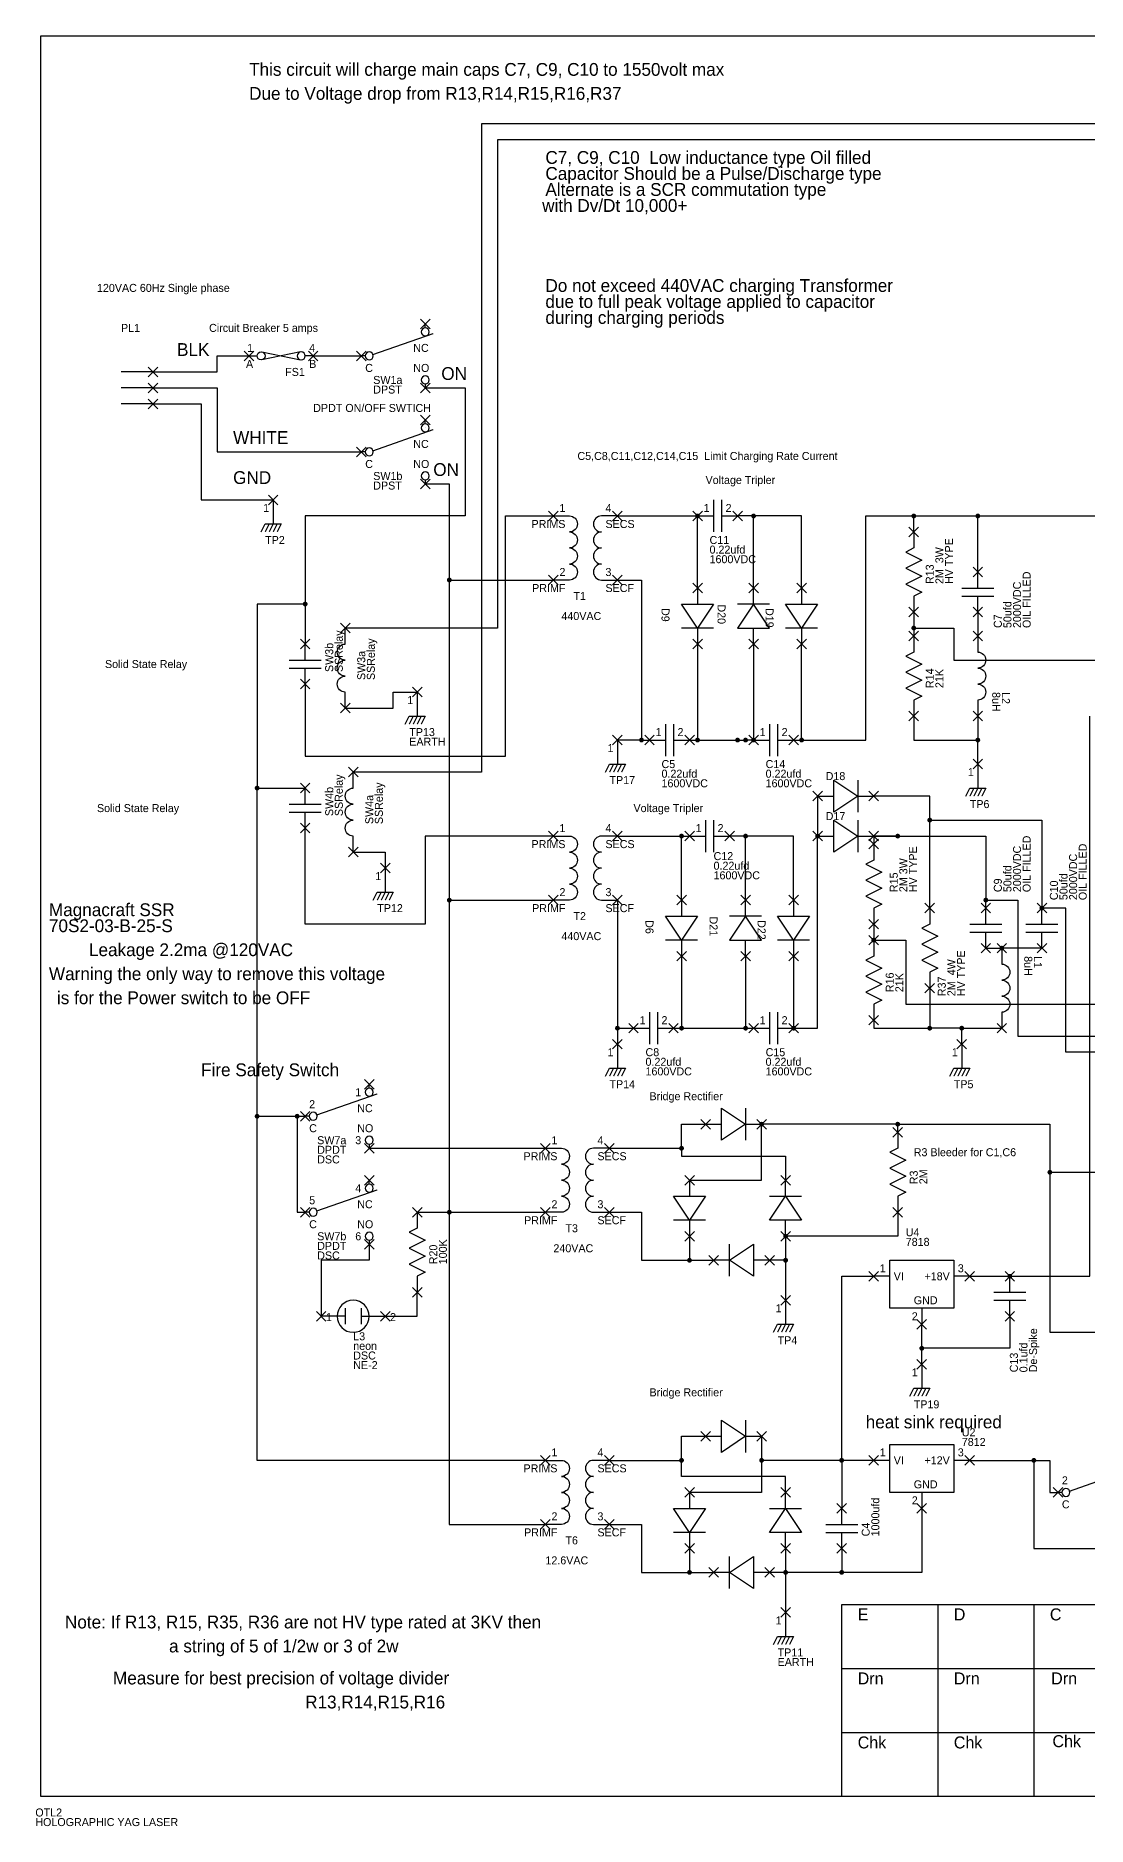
# Model space of a CAD drawing. Extents: x 14668 to 30702, y 17564 to 28750.
# Drawn here: x 14668 to 21233, y 17564 to 28750 of the extents above; entities that cross this region are included whole.
import ezdxf
from ezdxf.enums import TextEntityAlignment as Align

# ---------------------------------------------------------------- set-up
doc = ezdxf.new("R2010")
doc.units = 0
doc.layers.get('0').update_dxf_attribs({"linetype": 'CONTINUOUS'})
doc.layers.add('SHEET', color=2, linetype='CONTINUOUS')

# ---------------------------------------------------------------- blocks, each defined once
blk = doc.blocks.new('2')
for p, q in [((-30, 30), (30, -30)), ((-30, -30), (30, 30))]:
    blk.add_line(p, q)
blk = doc.blocks.new('__JUNCTIONS__')
at = {"const_width": 15}
blk.add_lwpolyline([(-7.5, 0, 1), (7.5, 0, 1)], format="xyb", close=True, dxfattribs=at)
blk = doc.blocks.new('TERMINAL')
for p, q in [((-30, 30), (30, -30)), ((-30, -30), (30, 30))]:
    blk.add_line(p, q)

msp = doc.modelspace()

# ---------------------------------------------------------------- linework, layer by layer
at = {"layer": 'SHEET'}
for points in [[(14700, 17750), (14700, 28750), (14700, 28750), (30700, 28750), (30700, 28750), (30700, 17750), (30700, 17750), (14700, 17750), (14700, 17750)], [(18700, 25200), (18900, 25200), (18900, 25200), (18800, 25050), (18800, 25050), (18700, 25200), (18700, 25200)], [(19050, 25050), (19250, 25050), (19250, 25050), (19150, 25200), (19150, 25200), (19050, 25050), (19050, 25050)], [(19350, 25200), (19550, 25200), (19550, 25200), (19450, 25050), (19450, 25050), (19350, 25200), (19350, 25200)], [(19650, 23900), (19650, 24100), (19650, 24100), (19800, 24000), (19800, 24000), (19650, 23900), (19650, 23900)], [(19650, 23650), (19650, 23850), (19650, 23850), (19800, 23750), (19800, 23750), (19650, 23650), (19650, 23650)], [(18600, 23250), (18800, 23250), (18800, 23250), (18700, 23100), (18700, 23100), (18600, 23250), (18600, 23250)], [(19000, 23100), (19200, 23100), (19200, 23100), (19100, 23250), (19100, 23250), (19000, 23100), (19000, 23100)], [(19300, 23250), (19500, 23250), (19500, 23250), (19400, 23100), (19400, 23100), (19300, 23250), (19300, 23250)], [(18950, 21850), (18950, 22050), (18950, 22050), (19100, 21950), (19100, 21950), (18950, 21850), (18950, 21850)], [(18650, 21500), (18850, 21500), (18850, 21500), (18750, 21350), (18750, 21350), (18650, 21500), (18650, 21500)], [(19450, 21350), (19250, 21350), (19250, 21350), (19350, 21500), (19350, 21500), (19450, 21350), (19450, 21350)], [(19150, 21200), (19150, 21000), (19150, 21000), (19000, 21100), (19000, 21100), (19150, 21200), (19150, 21200)], [(20000, 20800), (20000, 21100), (20000, 21100), (20400, 21100), (20400, 21100), (20400, 20800), (20400, 20800), (20000, 20800), (20000, 20800)], [(18950, 19900), (18950, 20100), (18950, 20100), (19100, 20000), (19100, 20000), (18950, 19900), (18950, 19900)], [(20000, 19650), (20000, 19950), (20000, 19950), (20400, 19950), (20400, 19950), (20400, 19650), (20400, 19650), (20000, 19650), (20000, 19650)], [(18650, 19550), (18850, 19550), (18850, 19550), (18750, 19400), (18750, 19400), (18650, 19550), (18650, 19550)], [(19450, 19400), (19250, 19400), (19250, 19400), (19350, 19550), (19350, 19550), (19450, 19400), (19450, 19400)], [(19150, 19250), (19150, 19050), (19150, 19050), (19000, 19150), (19000, 19150), (19150, 19250), (19150, 19250)]]:
    msp.add_lwpolyline(points, close=True, dxfattribs=at)
for points in [[(25800, 23950), (25800, 28200), (25800, 28200), (17450, 28200), (17450, 28200), (17450, 24150), (17450, 24150), (16650, 24150), (16650, 24150)], [(25700, 25750), (25700, 28100), (25700, 28100), (17550, 28100), (17550, 28100), (17550, 25050), (17550, 25050), (16600, 25050), (16600, 25050)], [(20900, 19850), (20900, 19300), (20900, 19300), (27000, 19300), (27000, 19300), (27000, 27150), (27000, 27150)], [(16773, 26758), (17150, 26890), (17150, 26890)], [(17100, 26900), (17099, 26900), (17099, 26900)], [(15400, 26650), (15800, 26650), (15800, 26650), (15800, 26750), (15800, 26750), (16000, 26750), (16000, 26750)], [(16320, 26775), (16080, 26725), (16080, 26725)], [(16080, 26775), (16320, 26725), (16320, 26725)], [(16400, 26750), (16700, 26750), (16700, 26750)], [(15300, 26650), (15200, 26650), (15200, 26650)], [(15400, 26650), (15300, 26650), (15300, 26650)], [(15300, 26550), (15200, 26550), (15200, 26550)], [(15400, 26550), (15300, 26550), (15300, 26550)], [(15400, 26550), (15800, 26550), (15800, 26550), (15800, 26150), (15800, 26150), (16700, 26150), (16700, 26150)], [(17100, 26550), (17350, 26550), (17350, 26550), (17350, 25750), (17350, 25750), (16350, 25750), (16350, 25750), (16350, 25200), (16350, 25200)], [(15300, 26450), (15200, 26450), (15200, 26450)], [(15400, 26450), (15300, 26450), (15300, 26450)], [(15400, 26450), (15700, 26450), (15700, 26450), (15700, 25850), (15700, 25850), (16150, 25850), (16150, 25850)], [(16773, 26158), (17150, 26290), (17150, 26290)], [(17100, 26300), (17099, 26300), (17099, 26300)], [(16150, 25850), (16150, 25700), (16150, 25700)], [(17100, 25950), (17250, 25950), (17250, 25950), (17250, 25350), (17250, 25350)], [(18900, 25850), (18900, 25650), (18900, 25650)], [(18950, 25850), (18950, 25650), (18950, 25650)], [(16350, 24700), (16350, 24250), (16350, 24250), (17600, 24250), (17600, 24250), (17600, 25750), (17600, 25750), (17900, 25750), (17900, 25750)], [(18300, 25750), (18800, 25750), (18800, 25750)], [(18800, 25750), (18900, 25750), (18900, 25750)], [(18800, 25300), (18800, 25750), (18800, 25750)], [(18950, 25750), (19050, 25750), (19050, 25750)], [(19150, 25750), (19050, 25750), (19050, 25750)], [(19150, 25300), (19150, 25750), (19150, 25750)], [(19450, 25300), (19450, 25750), (19450, 25750), (19150, 25750), (19150, 25750)], [(19450, 24350), (19850, 24350), (19850, 24350), (19850, 25750), (19850, 25750), (20150, 25750), (20150, 25750)], [(20150, 25650), (20150, 25750), (20150, 25750)], [(20150, 25750), (20550, 25750), (20550, 25750)], [(20550, 25400), (20550, 25750), (20550, 25750)], [(20550, 25750), (21350, 25750), (21350, 25750), (21350, 22300), (21350, 22300), (25100, 22300), (25100, 22300), (25100, 21900), (25100, 21900)], [(16075, 25650), (16100, 25700), (16100, 25700), (16200, 25700), (16200, 25700), (16175, 25650), (16175, 25650)], [(16125, 25700), (16100, 25650), (16100, 25650)], [(16150, 25700), (16125, 25650), (16125, 25650)], [(16175, 25700), (16150, 25650), (16150, 25650)], [(20150, 25650), (20150, 25550), (20150, 25550), (20100, 25525), (20100, 25525), (20200, 25475), (20200, 25475), (20100, 25425), (20100, 25425), (20200, 25375), (20200, 25375), (20100, 25325), (20100, 25325), (20200, 25275), (20200, 25275), (20150, 25250), (20150, 25250), (20150, 25150), (20150, 25150)], [(20550, 25300), (20550, 25400), (20550, 25400)], [(17250, 25350), (17900, 25350), (17900, 25350)], [(17250, 25350), (17250, 23350), (17250, 23350)], [(18300, 25350), (18450, 25350), (18450, 25350), (18450, 24350), (18450, 24350)], [(18800, 25300), (18800, 25200), (18800, 25200)], [(19150, 25200), (19150, 25300), (19150, 25300)], [(19450, 25300), (19450, 25200), (19450, 25200)], [(20450, 25300), (20650, 25300), (20650, 25300)], [(16350, 25200), (16050, 25200), (16050, 25200), (16050, 24050), (16050, 24050)], [(16350, 25200), (16350, 24950), (16350, 24950)], [(19250, 25200), (19050, 25200), (19050, 25200)], [(20450, 25250), (20650, 25250), (20650, 25250)], [(20550, 25150), (20550, 25250), (20550, 25250)], [(20150, 25150), (20150, 25050), (20150, 25050)], [(20550, 25150), (20550, 25000), (20550, 25000)], [(16350, 24850), (16350, 24950), (16350, 24950)], [(18900, 25050), (18700, 25050), (18700, 25050)], [(18800, 25050), (18800, 24950), (18800, 24950)], [(18800, 24950), (18800, 24350), (18800, 24350)], [(19150, 24950), (19150, 25050), (19150, 25050)], [(19150, 24950), (19150, 24350), (19150, 24350)], [(19550, 25050), (19350, 25050), (19350, 25050)], [(19450, 25050), (19450, 24950), (19450, 24950)], [(19450, 24350), (19450, 24950), (19450, 24950)], [(20150, 25000), (20150, 24900), (20150, 24900), (20100, 24875), (20100, 24875), (20200, 24825), (20200, 24825), (20100, 24775), (20100, 24775), (20200, 24725), (20200, 24725), (20100, 24675), (20100, 24675), (20200, 24625), (20200, 24625), (20150, 24600), (20150, 24600), (20150, 24500), (20150, 24500)], [(20150, 25050), (20400, 25050), (20400, 25050), (20400, 24850), (20400, 24850), (21750, 24850), (21750, 24850)], [(20150, 25050), (20150, 25000), (20150, 25000)], [(20550, 25000), (20550, 24900), (20550, 24900)], [(16250, 24850), (16450, 24850), (16450, 24850)], [(16250, 24800), (16450, 24800), (16450, 24800)], [(16350, 24700), (16350, 24800), (16350, 24800)], [(16600, 24550), (16600, 24650), (16600, 24650)], [(16600, 24550), (16900, 24550), (16900, 24550), (16900, 24650), (16900, 24650), (17050, 24650), (17050, 24650)], [(17050, 24650), (17050, 24500), (17050, 24500)], [(16975, 24450), (17000, 24500), (17000, 24500), (17100, 24500), (17100, 24500), (17075, 24450), (17075, 24450)], [(17025, 24500), (17000, 24450), (17000, 24450)], [(17050, 24500), (17025, 24450), (17025, 24450)], [(17075, 24500), (17050, 24450), (17050, 24450)], [(20150, 24500), (20150, 24350), (20150, 24350), (20550, 24350), (20550, 24350)], [(20550, 24500), (20550, 24350), (20550, 24350)], [(20750, 21000), (21250, 21000), (21250, 21000), (21250, 24500), (21250, 24500)], [(18600, 24450), (18600, 24250), (18600, 24250)], [(18650, 24450), (18650, 24250), (18650, 24250)], [(19250, 24450), (19250, 24250), (19250, 24250)], [(19300, 24450), (19300, 24250), (19300, 24250)], [(18300, 24350), (18300, 24200), (18300, 24200)], [(18450, 24350), (18300, 24350), (18300, 24350)], [(18450, 24350), (18500, 24350), (18500, 24350)], [(18500, 24350), (18600, 24350), (18600, 24350)], [(18650, 24350), (18750, 24350), (18750, 24350)], [(18750, 24350), (18800, 24350), (18800, 24350)], [(18800, 24350), (19100, 24350), (19100, 24350)], [(19050, 24350), (19100, 24350), (19100, 24350)], [(19150, 24350), (19100, 24350), (19100, 24350)], [(19150, 24350), (19250, 24350), (19250, 24350)], [(19300, 24350), (19400, 24350), (19400, 24350)], [(19400, 24350), (19450, 24350), (19450, 24350)], [(20550, 24200), (20550, 24350), (20550, 24350)], [(18225, 24150), (18250, 24200), (18250, 24200), (18350, 24200), (18350, 24200), (18325, 24150), (18325, 24150)], [(18275, 24200), (18250, 24150), (18250, 24150)], [(18300, 24200), (18275, 24150), (18275, 24150)], [(18325, 24200), (18300, 24150), (18300, 24150)], [(20550, 24200), (20550, 24050), (20550, 24050)], [(16050, 24050), (16350, 24050), (16350, 24050)], [(16050, 22000), (16050, 24050), (16050, 24050)], [(16350, 23950), (16350, 24050), (16350, 24050)], [(19800, 24100), (19800, 23900), (19800, 23900)], [(20475, 24000), (20500, 24050), (20500, 24050), (20600, 24050), (20600, 24050), (20575, 24000), (20575, 24000)], [(20525, 24050), (20500, 24000), (20500, 24000)], [(20550, 24050), (20525, 24000), (20525, 24000)], [(20575, 24050), (20550, 24000), (20550, 24000)], [(16250, 23950), (16450, 23950), (16450, 23950)], [(19550, 24000), (19650, 24000), (19650, 24000)], [(19550, 24000), (19550, 23750), (19550, 23750)], [(19800, 24000), (19900, 24000), (19900, 24000)], [(20250, 23850), (20250, 24000), (20250, 24000), (19900, 24000), (19900, 24000)], [(16250, 23900), (16450, 23900), (16450, 23900)], [(16350, 23800), (16350, 23900), (16350, 23900)], [(18850, 23850), (18850, 23650), (18850, 23650)], [(18900, 23850), (18900, 23650), (18900, 23650)], [(19800, 23850), (19800, 23650), (19800, 23650)], [(20250, 23300), (20250, 23850), (20250, 23850)], [(20250, 23850), (20950, 23850), (20950, 23850), (20950, 23300), (20950, 23300)], [(17900, 23750), (17100, 23750), (17100, 23750), (17100, 23200), (17100, 23200), (16350, 23200), (16350, 23200), (16350, 23800), (16350, 23800)], [(16650, 23650), (16650, 23750), (16650, 23750)], [(18300, 23750), (18700, 23750), (18700, 23750)], [(18700, 23350), (18700, 23750), (18700, 23750)], [(18700, 23750), (18750, 23750), (18750, 23750)], [(18750, 23750), (18850, 23750), (18850, 23750)], [(18900, 23750), (19000, 23750), (19000, 23750)], [(19100, 23750), (19000, 23750), (19000, 23750)], [(19400, 23350), (19400, 23750), (19400, 23750), (19100, 23750), (19100, 23750)], [(19100, 23350), (19100, 23750), (19100, 23750)], [(19400, 22550), (19550, 22550), (19550, 22550), (19550, 23750), (19550, 23750)], [(19550, 23750), (19650, 23750), (19650, 23750)], [(19800, 23750), (19900, 23750), (19900, 23750)], [(19900, 23750), (20050, 23750), (20050, 23750)], [(20050, 23750), (19900, 23750), (19900, 23750), (19900, 23700), (19900, 23700)], [(20050, 23750), (20600, 23750), (20600, 23750), (20600, 23350), (20600, 23350)], [(16650, 23650), (16850, 23650), (16850, 23650), (16850, 23550), (16850, 23550)], [(19900, 23700), (19900, 23600), (19900, 23600), (19850, 23575), (19850, 23575), (19950, 23525), (19950, 23525), (19850, 23475), (19850, 23475), (19950, 23425), (19950, 23425), (19850, 23375), (19850, 23375), (19950, 23325), (19950, 23325), (19900, 23300), (19900, 23300), (19900, 23200), (19900, 23200)], [(16850, 23550), (16850, 23400), (16850, 23400)], [(16775, 23350), (16800, 23400), (16800, 23400), (16900, 23400), (16900, 23400), (16875, 23350), (16875, 23350)], [(16825, 23400), (16800, 23350), (16800, 23350)], [(16850, 23400), (16825, 23350), (16825, 23350)], [(16875, 23400), (16850, 23350), (16850, 23350)], [(17250, 23350), (17900, 23350), (17900, 23350)], [(17250, 23350), (17250, 21400), (17250, 21400)], [(18300, 23350), (18300, 22550), (18300, 22550)], [(18700, 23350), (18700, 23250), (18700, 23250)], [(19100, 23250), (19100, 23350), (19100, 23350)], [(19400, 23350), (19400, 23250), (19400, 23250)], [(20250, 23300), (20250, 23200), (20250, 23200), (20200, 23175), (20200, 23175), (20300, 23125), (20300, 23125), (20200, 23075), (20200, 23075), (20300, 23025), (20300, 23025), (20200, 22975), (20200, 22975), (20300, 22925), (20300, 22925), (20250, 22900), (20250, 22900), (20250, 22800), (20250, 22800)], [(20600, 23300), (20600, 23350), (20600, 23350)], [(20600, 23350), (20800, 23350), (20800, 23350), (20800, 22500), (20800, 22500), (25450, 22500), (25450, 22500), (25450, 20900), (25450, 20900)], [(20600, 23200), (20600, 23300), (20600, 23300)], [(20950, 23200), (20950, 23300), (20950, 23300)], [(26000, 20950), (26000, 22400), (26000, 22400), (21100, 22400), (21100, 22400), (21100, 23300), (21100, 23300), (20950, 23300), (20950, 23300)], [(19200, 23250), (19000, 23250), (19000, 23250)], [(19900, 23200), (19900, 23100), (19900, 23100)], [(20500, 23200), (20700, 23200), (20700, 23200)], [(20850, 23200), (21050, 23200), (21050, 23200)], [(18800, 23100), (18600, 23100), (18600, 23100)], [(18700, 23100), (18700, 23000), (18700, 23000)], [(19100, 23000), (19100, 23100), (19100, 23100)], [(19500, 23100), (19300, 23100), (19300, 23100)], [(19400, 23100), (19400, 23000), (19400, 23000)], [(19900, 23100), (19900, 23000), (19900, 23000), (19850, 22975), (19850, 22975), (19950, 22925), (19950, 22925), (19850, 22875), (19850, 22875), (19950, 22825), (19950, 22825), (19850, 22775), (19850, 22775), (19950, 22725), (19950, 22725), (19900, 22700), (19900, 22700), (19900, 22600), (19900, 22600)], [(19900, 23100), (20100, 23100), (20100, 23100), (20100, 22700), (20100, 22700), (21650, 22700), (21650, 22700)], [(20500, 23150), (20700, 23150), (20700, 23150)], [(20600, 23050), (20600, 23150), (20600, 23150)], [(20600, 23050), (20700, 23050), (20700, 23050)], [(20700, 23050), (20700, 22950), (20700, 22950)], [(20950, 23050), (20700, 23050), (20700, 23050)], [(20850, 23150), (21050, 23150), (21050, 23150)], [(20950, 23050), (20950, 23150), (20950, 23150)], [(18700, 23000), (18700, 22550), (18700, 22550)], [(19100, 23000), (19100, 22550), (19100, 22550)], [(19400, 23000), (19400, 22550), (19400, 22550)], [(20250, 22800), (20250, 22550), (20250, 22550)], [(18500, 22650), (18500, 22450), (18500, 22450)], [(18550, 22650), (18550, 22450), (18550, 22450)], [(19250, 22650), (19250, 22450), (19250, 22450)], [(19300, 22650), (19300, 22450), (19300, 22450)], [(19900, 22600), (19900, 22550), (19900, 22550), (20250, 22550), (20250, 22550)], [(18300, 22550), (18400, 22550), (18400, 22550)], [(18300, 22550), (18300, 22450), (18300, 22450)], [(18400, 22550), (18500, 22550), (18500, 22550)], [(18550, 22550), (18650, 22550), (18650, 22550)], [(18650, 22550), (18700, 22550), (18700, 22550)], [(18700, 22550), (19100, 22550), (19100, 22550)], [(19100, 22550), (19150, 22550), (19150, 22550)], [(19150, 22550), (19250, 22550), (19250, 22550)], [(19300, 22550), (19400, 22550), (19400, 22550)], [(20450, 22550), (20250, 22550), (20250, 22550)], [(20450, 22450), (20450, 22550), (20450, 22550)], [(20450, 22550), (20700, 22550), (20700, 22550)], [(18300, 22450), (18300, 22300), (18300, 22300)], [(20450, 22450), (20450, 22300), (20450, 22300)], [(18225, 22250), (18250, 22300), (18250, 22300), (18350, 22300), (18350, 22300), (18325, 22250), (18325, 22250)], [(18275, 22300), (18250, 22250), (18250, 22250)], [(18300, 22300), (18275, 22250), (18275, 22250)], [(18325, 22300), (18300, 22250), (18300, 22250)], [(20375, 22250), (20400, 22300), (20400, 22300), (20500, 22300), (20500, 22300), (20475, 22250), (20475, 22250)], [(20425, 22300), (20400, 22250), (20400, 22250)], [(20450, 22300), (20425, 22250), (20425, 22250)], [(20475, 22300), (20450, 22250), (20450, 22250)], [(16750, 22150), (16749, 22150), (16749, 22150)], [(16423, 22008), (16800, 22140), (16800, 22140)], [(19100, 22050), (19100, 21850), (19100, 21850)], [(17850, 19850), (16050, 19850), (16050, 19850), (16050, 22000), (16050, 22000)], [(16050, 22000), (16300, 22000), (16300, 22000)], [(16300, 22000), (16350, 22000), (16350, 22000)], [(16300, 22000), (16300, 21400), (16300, 21400), (16350, 21400), (16350, 21400)], [(18700, 21800), (18700, 21950), (18700, 21950), (18850, 21950), (18850, 21950)], [(18750, 21600), (19200, 21600), (19200, 21600), (19200, 21950), (19200, 21950)], [(18850, 21950), (18950, 21950), (18950, 21950)], [(19100, 21950), (19200, 21950), (19200, 21950)], [(20050, 21950), (19200, 21950), (19200, 21950)], [(20050, 21900), (20050, 21950), (20050, 21950)], [(20050, 21950), (21000, 21950), (21000, 21950), (21000, 21650), (21000, 21650)], [(20050, 21900), (20050, 21800), (20050, 21800), (20000, 21775), (20000, 21775), (20100, 21725), (20100, 21725), (20000, 21675), (20000, 21675), (20100, 21625), (20100, 21625), (20000, 21575), (20000, 21575), (20100, 21525), (20100, 21525), (20050, 21500), (20050, 21500), (20050, 21400), (20050, 21400)], [(16750, 21800), (17850, 21800), (17850, 21800)], [(18250, 21800), (18700, 21800), (18700, 21800)], [(18700, 21800), (18700, 21750), (18700, 21750), (19350, 21750), (19350, 21750), (19350, 21600), (19350, 21600)], [(18750, 21600), (18750, 21500), (18750, 21500)], [(19350, 21500), (19350, 21600), (19350, 21600)], [(21000, 21650), (21400, 21650), (21400, 21650)], [(21000, 21650), (21000, 20650), (21000, 20650), (21500, 20650), (21500, 20650)], [(16423, 21408), (16800, 21540), (16800, 21540)], [(16750, 21550), (16749, 21550), (16749, 21550)], [(19250, 21500), (19450, 21500), (19450, 21500)], [(17050, 21400), (17050, 21300), (17050, 21300), (17000, 21275), (17000, 21275), (17100, 21225), (17100, 21225), (17000, 21175), (17000, 21175), (17100, 21125), (17100, 21125), (17000, 21075), (17000, 21075), (17100, 21025), (17100, 21025), (17050, 21000), (17050, 21000), (17050, 20900), (17050, 20900)], [(17050, 21400), (17250, 21400), (17250, 21400)], [(17250, 21400), (17850, 21400), (17850, 21400)], [(17250, 21400), (17250, 19450), (17250, 19450), (17850, 19450), (17850, 19450)], [(18250, 21400), (18450, 21400), (18450, 21400), (18450, 21100), (18450, 21100), (18750, 21100), (18750, 21100)], [(20050, 21400), (20050, 21250), (20050, 21250), (19350, 21250), (19350, 21250)], [(18850, 21350), (18650, 21350), (18650, 21350)], [(18750, 21350), (18750, 21250), (18750, 21250)], [(19350, 21250), (19350, 21350), (19350, 21350)], [(16750, 21200), (16750, 21100), (16750, 21100), (16450, 21100), (16450, 21100), (16450, 20750), (16450, 20750)], [(18750, 21250), (18750, 21100), (18750, 21100)], [(19000, 21000), (19000, 21200), (19000, 21200)], [(19350, 21250), (19350, 21100), (19350, 21100)], [(18750, 21100), (18900, 21100), (18900, 21100)], [(19000, 21100), (18900, 21100), (18900, 21100)], [(19250, 21100), (19150, 21100), (19150, 21100)], [(19350, 21100), (19250, 21100), (19250, 21100)], [(19350, 21100), (19350, 20850), (19350, 20850)], [(19700, 19850), (19700, 21000), (19700, 21000), (19900, 21000), (19900, 21000)], [(20000, 21000), (19900, 21000), (19900, 21000)], [(20500, 21000), (20400, 21000), (20400, 21000)], [(20500, 21000), (20750, 21000), (20750, 21000)], [(20750, 20900), (20750, 21000), (20750, 21000)], [(16850, 20750), (17050, 20750), (17050, 20750), (17050, 20900), (17050, 20900)], [(19350, 20850), (19350, 20700), (19350, 20700)], [(20650, 20900), (20850, 20900), (20850, 20900)], [(20650, 20850), (20850, 20850), (20850, 20850)], [(20750, 20750), (20750, 20850), (20750, 20850)], [(16600, 20750), (16450, 20750), (16450, 20750)], [(16600, 20800), (16600, 20700), (16600, 20700)], [(16700, 20800), (16700, 20700), (16700, 20700)], [(16700, 20750), (16850, 20750), (16850, 20750)], [(19275, 20650), (19300, 20700), (19300, 20700), (19400, 20700), (19400, 20700), (19375, 20650), (19375, 20650)], [(19325, 20700), (19300, 20650), (19300, 20650)], [(19350, 20700), (19325, 20650), (19325, 20650)], [(19375, 20700), (19350, 20650), (19350, 20650)], [(20200, 20800), (20200, 20700), (20200, 20700)], [(20750, 20750), (20750, 20550), (20750, 20550), (20200, 20550), (20200, 20550)], [(20200, 20550), (20200, 20700), (20200, 20700)], [(20200, 20450), (20200, 20550), (20200, 20550)], [(20200, 20450), (20200, 20300), (20200, 20300)], [(20125, 20250), (20150, 20300), (20150, 20300), (20250, 20300), (20250, 20300), (20225, 20250), (20225, 20250)], [(20175, 20300), (20150, 20250), (20150, 20250)], [(20200, 20300), (20175, 20250), (20175, 20250)], [(20225, 20300), (20200, 20250), (20200, 20250)], [(19100, 20100), (19100, 19900), (19100, 19900)], [(18700, 19850), (18700, 20000), (18700, 20000), (18850, 20000), (18850, 20000)], [(18850, 20000), (18950, 20000), (18950, 20000)], [(19100, 20000), (19200, 20000), (19200, 20000)], [(19200, 20000), (19200, 19850), (19200, 19850)], [(18250, 19850), (18700, 19850), (18700, 19850)], [(19350, 19650), (19350, 19750), (19350, 19750), (18700, 19750), (18700, 19750), (18700, 19850), (18700, 19850)], [(19200, 19850), (19200, 19650), (19200, 19650), (18750, 19650), (18750, 19650)], [(19700, 19850), (19200, 19850), (19200, 19850)], [(19900, 19850), (19700, 19850), (19700, 19850)], [(19700, 19850), (19700, 19550), (19700, 19550)], [(20000, 19850), (19900, 19850), (19900, 19850)], [(20500, 19850), (20400, 19850), (20400, 19850)], [(20500, 19850), (20900, 19850), (20900, 19850)], [(20900, 19850), (21000, 19850), (21000, 19850), (21000, 19650), (21000, 19650), (21050, 19650), (21050, 19650)], [(21123, 19658), (21500, 19790), (21500, 19790)], [(18750, 19650), (18750, 19550), (18750, 19550)], [(19350, 19550), (19350, 19650), (19350, 19650)], [(20200, 19650), (20200, 19550), (20200, 19550)], [(19250, 19550), (19450, 19550), (19450, 19550)], [(19700, 19450), (19700, 19550), (19700, 19550)], [(20200, 19550), (20200, 19150), (20200, 19150), (19700, 19150), (19700, 19150)], [(18250, 19450), (18450, 19450), (18450, 19450), (18450, 19150), (18450, 19150), (18750, 19150), (18750, 19150)], [(18850, 19400), (18650, 19400), (18650, 19400)], [(18750, 19400), (18750, 19300), (18750, 19300)], [(19350, 19300), (19350, 19400), (19350, 19400)], [(19600, 19450), (19800, 19450), (19800, 19450)], [(19600, 19400), (19800, 19400), (19800, 19400)], [(19700, 19300), (19700, 19400), (19700, 19400)], [(18750, 19300), (18750, 19150), (18750, 19150)], [(19000, 19050), (19000, 19250), (19000, 19250)], [(19350, 19300), (19350, 19150), (19350, 19150)], [(19700, 19300), (19700, 19150), (19700, 19150)], [(18750, 19150), (18900, 19150), (18900, 19150)], [(19000, 19150), (18900, 19150), (18900, 19150)], [(19250, 19150), (19150, 19150), (19150, 19150)], [(19350, 19150), (19250, 19150), (19250, 19150)], [(19350, 19150), (19350, 18900), (19350, 18900)], [(19700, 19150), (19350, 19150), (19350, 19150)], [(19700, 17750), (19700, 18950), (19700, 18950), (30700, 18950), (30700, 18950)], [(20300, 18950), (20300, 17750), (20300, 17750)], [(20900, 18950), (20900, 17750), (20900, 17750)], [(19350, 18900), (19350, 18750), (19350, 18750)], [(19275, 18700), (19300, 18750), (19300, 18750), (19400, 18750), (19400, 18750), (19375, 18700), (19375, 18700)], [(19325, 18750), (19300, 18700), (19300, 18700)], [(19350, 18750), (19325, 18700), (19325, 18700)], [(19375, 18750), (19350, 18700), (19350, 18700)], [(19700, 18550), (27700, 18550), (27700, 18550)], [(19700, 18150), (30700, 18150), (30700, 18150)]]:
    msp.add_lwpolyline(points, dxfattribs=at)
for points in [[(17100, 26925, 0.414), (17075, 26900), (17075, 26900, 0.414), (17100, 26875), (17100, 26875, 0.414), (17125, 26900), (17125, 26900, 0.414), (17100, 26925), (17100, 26925), (17100, 26950), (17100, 26950)], [(16000, 26750), (16050, 26750), (16050, 26750, -0.414), (16075, 26775), (16075, 26775, -0.414), (16100, 26750), (16100, 26750, -0.414), (16075, 26725), (16075, 26725, -0.414), (16050, 26750), (16050, 26750)], [(16400, 26750), (16350, 26750), (16350, 26750, 0.414), (16325, 26775), (16325, 26775, 0.414), (16300, 26750), (16300, 26750, 0.414), (16325, 26725), (16325, 26725, 0.414), (16350, 26750), (16350, 26750)], [(16725, 26750, 0.414), (16750, 26725), (16750, 26725, 0.414), (16775, 26750), (16775, 26750, 0.414), (16750, 26775), (16750, 26775, 0.414), (16725, 26750), (16725, 26750), (16700, 26750), (16700, 26750)], [(17100, 26575, 0.414), (17125, 26600), (17125, 26600, 0.414), (17100, 26625), (17100, 26625, 0.414), (17075, 26600), (17075, 26600, 0.414), (17100, 26575), (17100, 26575), (17100, 26550), (17100, 26550)], [(17100, 26325, 0.414), (17075, 26300), (17075, 26300, 0.414), (17100, 26275), (17100, 26275, 0.414), (17125, 26300), (17125, 26300, 0.414), (17100, 26325), (17100, 26325), (17100, 26350), (17100, 26350)], [(16725, 26150, 0.414), (16750, 26125), (16750, 26125, 0.414), (16775, 26150), (16775, 26150, 0.414), (16750, 26175), (16750, 26175, 0.414), (16725, 26150), (16725, 26150), (16700, 26150), (16700, 26150)], [(17100, 25975, 0.414), (17125, 26000), (17125, 26000, 0.414), (17100, 26025), (17100, 26025, 0.414), (17075, 26000), (17075, 26000, 0.414), (17100, 25975), (17100, 25975), (17100, 25950), (17100, 25950)], [(17900, 25750), (18000, 25750), (18000, 25750, -0.414), (18050, 25700), (18050, 25700, -0.414), (18000, 25650), (18000, 25650, -0.414), (18050, 25600), (18050, 25600, -0.414), (18000, 25550), (18000, 25550, -0.414), (18050, 25500), (18050, 25500, -0.414), (18000, 25450), (18000, 25450, -0.414), (18050, 25400), (18050, 25400, -0.414), (18000, 25350), (18000, 25350), (17900, 25350), (17900, 25350)], [(18300, 25750), (18200, 25750), (18200, 25750, 0.414), (18150, 25700), (18150, 25700, 0.414), (18200, 25650), (18200, 25650, 0.414), (18150, 25600), (18150, 25600, 0.414), (18200, 25550), (18200, 25550, 0.414), (18150, 25500), (18150, 25500, 0.414), (18200, 25450), (18200, 25450, 0.414), (18150, 25400), (18150, 25400, 0.414), (18200, 25350), (18200, 25350), (18300, 25350), (18300, 25350)], [(16600, 24650, -0.414), (16550, 24700), (16550, 24700, -0.414), (16600, 24750), (16600, 24750, -0.414), (16550, 24800), (16550, 24800, -0.414), (16600, 24850), (16600, 24850, -0.414), (16550, 24900), (16550, 24900, -0.414), (16600, 24950), (16600, 24950), (16600, 25050), (16600, 25050)], [(20550, 24900, -0.414), (20600, 24850), (20600, 24850, -0.414), (20550, 24800), (20550, 24800, -0.414), (20600, 24750), (20600, 24750, -0.414), (20550, 24700), (20550, 24700, -0.414), (20600, 24650), (20600, 24650, -0.414), (20550, 24600), (20550, 24600), (20550, 24500), (20550, 24500)], [(16650, 23750, -0.414), (16600, 23800), (16600, 23800, -0.414), (16650, 23850), (16650, 23850, -0.414), (16600, 23900), (16600, 23900, -0.414), (16650, 23950), (16650, 23950, -0.414), (16600, 24000), (16600, 24000, -0.414), (16650, 24050), (16650, 24050), (16650, 24150), (16650, 24150)], [(17900, 23750), (18000, 23750), (18000, 23750, -0.414), (18050, 23700), (18050, 23700, -0.414), (18000, 23650), (18000, 23650, -0.414), (18050, 23600), (18050, 23600, -0.414), (18000, 23550), (18000, 23550, -0.414), (18050, 23500), (18050, 23500, -0.414), (18000, 23450), (18000, 23450, -0.414), (18050, 23400), (18050, 23400, -0.414), (18000, 23350), (18000, 23350), (17900, 23350), (17900, 23350)], [(18300, 23750), (18200, 23750), (18200, 23750, 0.414), (18150, 23700), (18150, 23700, 0.414), (18200, 23650), (18200, 23650, 0.414), (18150, 23600), (18150, 23600, 0.414), (18200, 23550), (18200, 23550, 0.414), (18150, 23500), (18150, 23500, 0.414), (18200, 23450), (18200, 23450, 0.414), (18150, 23400), (18150, 23400, 0.414), (18200, 23350), (18200, 23350), (18300, 23350), (18300, 23350)], [(20700, 22950, -0.414), (20750, 22900), (20750, 22900, -0.414), (20700, 22850), (20700, 22850, -0.414), (20750, 22800), (20750, 22800, -0.414), (20700, 22750), (20700, 22750, -0.414), (20750, 22700), (20750, 22700, -0.414), (20700, 22650), (20700, 22650), (20700, 22550), (20700, 22550)], [(16750, 22175, 0.414), (16725, 22150), (16725, 22150, 0.414), (16750, 22125), (16750, 22125, 0.414), (16775, 22150), (16775, 22150, 0.414), (16750, 22175), (16750, 22175), (16750, 22200), (16750, 22200)], [(16375, 22000, 0.414), (16400, 21975), (16400, 21975, 0.414), (16425, 22000), (16425, 22000, 0.414), (16400, 22025), (16400, 22025, 0.414), (16375, 22000), (16375, 22000), (16350, 22000), (16350, 22000)], [(16750, 21825, 0.414), (16775, 21850), (16775, 21850, 0.414), (16750, 21875), (16750, 21875, 0.414), (16725, 21850), (16725, 21850, 0.414), (16750, 21825), (16750, 21825), (16750, 21800), (16750, 21800)], [(17850, 21800), (17950, 21800), (17950, 21800, -0.414), (18000, 21750), (18000, 21750, -0.414), (17950, 21700), (17950, 21700, -0.414), (18000, 21650), (18000, 21650, -0.414), (17950, 21600), (17950, 21600, -0.414), (18000, 21550), (18000, 21550, -0.414), (17950, 21500), (17950, 21500, -0.414), (18000, 21450), (18000, 21450, -0.414), (17950, 21400), (17950, 21400), (17850, 21400), (17850, 21400)], [(18250, 21800), (18150, 21800), (18150, 21800, 0.414), (18100, 21750), (18100, 21750, 0.414), (18150, 21700), (18150, 21700, 0.414), (18100, 21650), (18100, 21650, 0.414), (18150, 21600), (18150, 21600, 0.414), (18100, 21550), (18100, 21550, 0.414), (18150, 21500), (18150, 21500, 0.414), (18100, 21450), (18100, 21450, 0.414), (18150, 21400), (18150, 21400), (18250, 21400), (18250, 21400)], [(16750, 21575, 0.414), (16725, 21550), (16725, 21550, 0.414), (16750, 21525), (16750, 21525, 0.414), (16775, 21550), (16775, 21550, 0.414), (16750, 21575), (16750, 21575), (16750, 21600), (16750, 21600)], [(16375, 21400, 0.414), (16400, 21375), (16400, 21375, 0.414), (16425, 21400), (16425, 21400, 0.414), (16400, 21425), (16400, 21425, 0.414), (16375, 21400), (16375, 21400), (16350, 21400), (16350, 21400)], [(16750, 21225, 0.414), (16775, 21250), (16775, 21250, 0.414), (16750, 21275), (16750, 21275, 0.414), (16725, 21250), (16725, 21250, 0.414), (16750, 21225), (16750, 21225), (16750, 21200), (16750, 21200)], [(17850, 19850), (17950, 19850), (17950, 19850, -0.414), (18000, 19800), (18000, 19800, -0.414), (17950, 19750), (17950, 19750, -0.414), (18000, 19700), (18000, 19700, -0.414), (17950, 19650), (17950, 19650, -0.414), (18000, 19600), (18000, 19600, -0.414), (17950, 19550), (17950, 19550, -0.414), (18000, 19500), (18000, 19500, -0.414), (17950, 19450), (17950, 19450), (17850, 19450), (17850, 19450)], [(18250, 19850), (18150, 19850), (18150, 19850, 0.414), (18100, 19800), (18100, 19800, 0.414), (18150, 19750), (18150, 19750, 0.414), (18100, 19700), (18100, 19700, 0.414), (18150, 19650), (18150, 19650, 0.414), (18100, 19600), (18100, 19600, 0.414), (18150, 19550), (18150, 19550, 0.414), (18100, 19500), (18100, 19500, 0.414), (18150, 19450), (18150, 19450), (18250, 19450), (18250, 19450)], [(21075, 19650, 0.414), (21100, 19625), (21100, 19625, 0.414), (21125, 19650), (21125, 19650, 0.414), (21100, 19675), (21100, 19675, 0.414), (21075, 19650), (21075, 19650), (21050, 19650), (21050, 19650)]]:
    msp.add_lwpolyline(points, format="xyb", dxfattribs=at)
msp.add_lwpolyline([(16650, 20850, 1), (16650, 20650), (16650, 20650, 1), (16650, 20850), (16650, 20850)], format="xyb", close=True, dxfattribs=at)

# ---------------------------------------------------------------- block references
for name, p, rotation in [('2', (17100, 26950), 270), ('2', (16000, 26750), 270), ('2', (16400, 26750), 270), ('2', (16700, 26750), 270), ('2', (15400, 26650), 90), ('2', (15400, 26550), 90), ('2', (17100, 26550), 270), ('2', (15400, 26450), 90), ('2', (17100, 26350), 270), ('2', (16700, 26150), 270), ('2', (17100, 25950), 270), ('2', (16150, 25850), 270), ('2', (17900, 25750), 270), ('2', (18300, 25750), 270), ('2', (18800, 25750), 270), ('__JUNCTIONS__', (18800, 25750), 270), ('2', (19050, 25750), 270), ('2', (17900, 25350), 270), ('2', (18300, 25350), 270), ('2', (18800, 25300), 180), ('2', (19450, 25300), 180), ('2', (18800, 24950), 180), ('2', (19450, 24950), 180), ('2', (20550, 25000), 180), ('2', (17050, 24650), 270), ('2', (20550, 24500), 180), ('2', (18300, 24350), 270), ('2', (18500, 24350), 270), ('2', (18750, 24350), 270), ('2', (19150, 24350), 270), ('__JUNCTIONS__', (19150, 24350), 270), ('2', (19400, 24350), 270), ('2', (20550, 24200), 270), ('2', (19550, 24000), 270), ('2', (19900, 24000), 270), ('2', (17900, 23750), 270), ('2', (18300, 23750), 270), ('2', (18750, 23750), 270), ('2', (19000, 23750), 270), ('2', (19550, 23750), 270), ('__JUNCTIONS__', (19550, 23750), 270), ('2', (19900, 23750), 270), ('2', (16850, 23550), 270), ('2', (17900, 23350), 270), ('2', (18300, 23350), 270), ('2', (18700, 23350), 180), ('2', (19400, 23350), 180), ('2', (20700, 23050), 180), ('__JUNCTIONS__', (20700, 23050), 180), ('2', (18700, 23000), 180), ('2', (19400, 23000), 180), ('2', (18400, 22550), 270), ('2', (18650, 22550), 270), ('2', (19150, 22550), 270), ('2', (19400, 22550), 270), ('__JUNCTIONS__', (19400, 22550), 270), ('2', (20700, 22550), 180), ('2', (18300, 22450), 270), ('2', (20450, 22450), 270), ('2', (16750, 22200), 270), ('2', (16350, 22000), 270), ('2', (18850, 21950), 270), ('2', (19200, 21950), 270), ('__JUNCTIONS__', (19200, 21950), 270), ('2', (16750, 21800), 270), ('2', (17850, 21800), 270), ('2', (18250, 21800), 270), ('2', (16750, 21600), 270), ('2', (18750, 21600), 180), ('2', (16350, 21400), 270), ('2', (17850, 21400), 270), ('2', (18250, 21400), 270), ('2', (18750, 21250), 180), ('2', (16750, 21200), 270), ('2', (18900, 21100), 90), ('2', (19250, 21100), 90), ('2', (19900, 21000), 270), ('2', (20500, 21000), 270), ('2', (19350, 20850), 270), ('2', (20200, 20700), 270), ('2', (20200, 20450), 270), ('2', (18850, 20000), 270), ('2', (19200, 20000), 270), ('2', (17850, 19850), 270), ('2', (18250, 19850), 270), ('2', (19900, 19850), 270), ('2', (20500, 19850), 270), ('2', (18750, 19650), 180), ('2', (20200, 19550), 270), ('2', (21050, 19650), 270), ('2', (17850, 19450), 270), ('2', (18250, 19450), 270), ('2', (18750, 19300), 180), ('2', (18900, 19150), 90), ('2', (19250, 19150), 90), ('2', (19350, 18900), 270)]:
    msp.add_blockref(name, p, dxfattribs=dict(at, rotation=rotation))
for name, p in [('__JUNCTIONS__', (19150, 25750)), ('__JUNCTIONS__', (20150, 25750)), ('__JUNCTIONS__', (20550, 25750)), ('2', (20150, 25650)), ('2', (20550, 25400)), ('__JUNCTIONS__', (17250, 25350)), ('2', (19150, 25300)), ('__JUNCTIONS__', (16350, 25200)), ('2', (20150, 25150)), ('2', (20550, 25150)), ('2', (16600, 25050)), ('__JUNCTIONS__', (20150, 25050)), ('2', (16350, 24950)), ('2', (19150, 24950)), ('2', (20150, 25000)), ('2', (16350, 24700)), ('2', (16600, 24550)), ('2', (20150, 24500)), ('__JUNCTIONS__', (18450, 24350)), ('__JUNCTIONS__', (18800, 24350)), ('__JUNCTIONS__', (19050, 24350)), ('__JUNCTIONS__', (19100, 24350)), ('__JUNCTIONS__', (19450, 24350)), ('__JUNCTIONS__', (20550, 24350)), ('2', (16650, 24150)), ('__JUNCTIONS__', (16050, 24050)), ('2', (16350, 24050)), ('2', (16350, 23800)), ('__JUNCTIONS__', (20250, 23850)), ('__JUNCTIONS__', (18700, 23750)), ('__JUNCTIONS__', (19100, 23750)), ('2', (19900, 23700)), ('__JUNCTIONS__', (20050, 23750)), ('2', (16650, 23650)), ('2', (19100, 23350)), ('__JUNCTIONS__', (17250, 23350)), ('2', (20250, 23300)), ('2', (20600, 23300)), ('__JUNCTIONS__', (20600, 23350)), ('2', (20950, 23300)), ('__JUNCTIONS__', (20950, 23300)), ('2', (19900, 23200)), ('2', (19900, 23100)), ('__JUNCTIONS__', (19900, 23100)), ('2', (20600, 23050)), ('2', (20950, 23050)), ('2', (19100, 23000)), ('2', (20250, 22800)), ('2', (19900, 22600)), ('__JUNCTIONS__', (18300, 22550)), ('__JUNCTIONS__', (18700, 22550)), ('__JUNCTIONS__', (19100, 22550)), ('__JUNCTIONS__', (20250, 22550)), ('__JUNCTIONS__', (20450, 22550)), ('__JUNCTIONS__', (16050, 22000)), ('__JUNCTIONS__', (16300, 22000)), ('2', (20050, 21900)), ('__JUNCTIONS__', (20050, 21950)), ('__JUNCTIONS__', (18700, 21800)), ('2', (19350, 21600)), ('__JUNCTIONS__', (21000, 21650)), ('2', (17050, 21400)), ('__JUNCTIONS__', (17250, 21400)), ('2', (20050, 21400)), ('2', (19350, 21250)), ('__JUNCTIONS__', (19350, 21250)), ('__JUNCTIONS__', (18750, 21100)), ('__JUNCTIONS__', (19350, 21100)), ('2', (20750, 21000)), ('2', (17050, 20900)), ('__JUNCTIONS__', (20750, 21000)), ('TERMINAL', (16450, 20750)), ('TERMINAL', (16850, 20750)), ('2', (20750, 20750)), ('__JUNCTIONS__', (20200, 20550)), ('__JUNCTIONS__', (18700, 19850)), ('__JUNCTIONS__', (19200, 19850)), ('__JUNCTIONS__', (19700, 19850)), ('__JUNCTIONS__', (20900, 19850)), ('2', (19350, 19650)), ('2', (19700, 19550)), ('2', (19350, 19300)), ('2', (19700, 19300)), ('__JUNCTIONS__', (18750, 19150)), ('__JUNCTIONS__', (19350, 19150)), ('__JUNCTIONS__', (19700, 19150))]:
    msp.add_blockref(name, p, dxfattribs=at)

# ---------------------------------------------------------------- texts
at = {"layer": 'SHEET', "color": 5}
for s, height, p in [('This circuit will charge main caps C7, C9, C10 to 1550volt max', 80, (16000, 28500)), ('Due to Voltage drop from R13,R14,R15,R16,R37', 80, (16000, 28350)), ('C7, C9, C10  Low inductance type Oil filled', 80, (17850, 27950)), ('Capacitor Should be a Pulse/Discharge type', 80, (17850, 27850)), ('Alternate is a SCR commutation type', 80, (17850, 27750)), (' with Dv/Dt 10,000+', 80, (17800, 27650)), ('120VAC 60Hz Single phase', 50, (15050, 27150)), ('Do not exceed 440VAC charging Transformer', 80, (17850, 27150)), ('due to full peak voltage applied to capacitor', 80, (17850, 27050)), ('during charging periods', 80, (17850, 26950)), ('PL1', 50, (15200, 26900)), ('Circuit Breaker 5 amps', 50, (15750, 26900)), ('BLK', 80, (15550, 26750)), ('FS1', 50, (16225, 26625)), ('SW1a', 50, (16775, 26575)), ('ON', 80, (17200, 26600)), ('DPST', 50, (16775, 26515)), ('DPDT ON/OFF SWTICH', 50, (16400, 26400)), ('WHITE', 80, (15900, 26200)), ('ON', 80, (17150, 26000)), ('C5,C8,C11,C12,C14,C15  Limit Charging Rate Current', 50, (18050, 26100)), ('GND', 80, (15900, 25950)), ('SW1b', 50, (16775, 25975)), ('DPST', 50, (16775, 25915)), ('Voltage Tripler', 50, (18850, 25950)), ('TP2', 50, (16100, 25575)), ('C11', 50, (18875, 25575)), ('0.22ufd', 50, (18875, 25515)), ('1600VDC', 50, (18875, 25455)), ('T1', 50, (18025, 25225)), ('440VAC', 50, (17950, 25100)), ('Solid State Relay', 50, (15100, 24800)), ('TP13', 50, (17000, 24375)), ('EARTH', 50, (17000, 24315)), ('C5', 50, (18575, 24175)), ('0.22ufd', 50, (18575, 24115)), ('C14', 50, (19225, 24175)), ('0.22ufd', 50, (19225, 24115)), ('TP17', 50, (18250, 24075)), ('1600VDC', 50, (18575, 24055)), ('1600VDC', 50, (19225, 24055)), ('D18', 50, (19600, 24100)), ('Solid State Relay', 50, (15050, 23900)), ('Voltage Tripler', 50, (18400, 23900)), ('TP6', 50, (20500, 23925)), ('D17', 50, (19600, 23850)), ('C12', 50, (18900, 23600)), ('0.22ufd', 50, (18900, 23540)), ('1600VDC', 50, (18900, 23480)), ('Magnacraft SSR', 80, (14750, 23250)), ('TP12', 50, (16800, 23275)), ('T2', 50, (18025, 23225)), ('70S2-03-B-25-S', 80, (14750, 23150)), ('Leakage 2.2ma @120VAC', 80, (15000, 23000)), ('440VAC', 50, (17950, 23100)), ('Warning the only way to remove this voltage', 80, (14750, 22850)), ('is for the Power switch to be OFF', 80, (14800, 22700)), ('C8', 50, (18475, 22375)), ('C15', 50, (19225, 22375)), ('Fire Safety Switch', 80, (15700, 22250)), ('0.22ufd', 50, (18475, 22315)), ('1600VDC', 50, (18475, 22255)), ('0.22ufd', 50, (19225, 22315)), ('1600VDC', 50, (19225, 22255)), ('TP14', 50, (18250, 22175)), ('Bridge Rectifier', 50, (18500, 22100)), ('TP5', 50, (20400, 22175)), ('SW7a', 50, (16425, 21825)), ('DPDT', 50, (16425, 21765)), ('DSC', 50, (16425, 21705)), ('R3 Bleeder for C1,C6', 50, (20150, 21750)), ('SW7b', 50, (16425, 21225)), ('T3', 50, (17975, 21275)), ('U4', 50, (20100, 21250)), ('DPDT', 50, (16425, 21165)), ('DSC', 50, (16425, 21105)), ('240VAC', 50, (17900, 21150)), ('7818', 50, (20100, 21190)), ('L3', 50, (16650, 20600)), ('TP4', 50, (19300, 20575)), ('neon', 50, (16650, 20540)), ('DSC', 50, (16650, 20480)), ('NE-2', 50, (16650, 20420)), ('Bridge Rectifier', 50, (18500, 20250)), ('TP19', 50, (20150, 20175)), ('heat sink required', 80, (19850, 20050)), ('U2', 50, (20450, 20000)), ('7812', 50, (20450, 19940)), ('T6', 50, (17975, 19325)), ('12.6VAC', 50, (17850, 19200)), ('E', 75, (19800, 18850)), ('D', 75, (20400, 18850)), ('C', 75, (21000, 18850)), ('Note: If R13, R15, R35, R36 are not HV type rated at 3KV then', 80, (14850, 18800)), ('a string of 5 of 1/2w or 3 of 2w', 80, (15500, 18650)), ('TP11', 50, (19300, 18625)), ('EARTH', 50, (19300, 18565)), ('Measure for best precision of voltage divider', 80, (15150, 18450)), ('Drn', 75, (19800, 18450)), ('Drn', 75, (20400, 18450)), ('Drn', 75, (21008, 18450)), ('R13,R14,R15,R16', 80, (16350, 18300)), ('Chk', 75, (19800, 18050)), ('Chk', 75, (20400, 18050)), ('Chk', 75, (21016, 18058)), ('OTL2', 50, (14665, 17625)), ('HOLOGRAPHIC YAG LASER', 50, (14665, 17565))]:
    msp.add_text(s, height=height, dxfattribs=at).set_placement(p)
at = {"layer": 'SHEET', "color": 145}
for s, p in [('1', (16025, 26775)), ('1', (16125, 25775)), ('1', (17975, 25775)), ('1', (18875, 25775)), ('2', (17975, 25375)), ('1', (17025, 24575)), ('1', (18575, 24375)), ('1', (19225, 24375)), ('1', (18275, 24275)), ('1', (20525, 24125)), ('1', (17975, 23775)), ('1', (18825, 23775)), ('1', (16825, 23475)), ('2', (17975, 23375)), ('1', (18475, 22575)), ('1', (19225, 22575)), ('1', (18275, 22375)), ('1', (20425, 22375)), ('1', (16700, 22125)), ('3', (16700, 21825)), ('1', (17925, 21825)), ('4', (16700, 21525)), ('2', (17925, 21425)), ('6', (16700, 21225)), ('1', (19975, 21025)), ('1', (19325, 20775)), ('2', (20175, 20725)), ('1', (20175, 20375)), ('1', (17925, 19875)), ('1', (19975, 19875)), ('2', (20175, 19575)), ('2', (17925, 19475)), ('1', (19325, 18825))]:
    msp.add_text(s, height=50, dxfattribs=at).set_placement(p, align=Align.RIGHT)
for s, p in [('4', (16375, 26775)), ('4', (18225, 25775)), ('2', (18975, 25775)), ('3', (18225, 25375)), ('2', (18675, 24375)), ('2', (19325, 24375)), ('2', (18925, 23775)), ('4', (18225, 23775)), ('3', (18225, 23375)), ('2', (18575, 22575)), ('2', (19325, 22575)), ('2', (16375, 22050)), ('4', (18175, 21825)), ('5', (16375, 21450)), ('3', (18175, 21425)), ('3', (20425, 21025)), ('1', (16480, 20720)), ('2', (16880, 20720)), ('4', (18175, 19875)), ('3', (20425, 19875)), ('2', (21075, 19700)), ('3', (18175, 19475))]:
    msp.add_text(s, height=50, dxfattribs=at).set_placement(p)
at = {"layer": 'SHEET', "color": 54}
for s, p in [('NC', (17025, 26775)), ('B', (16375, 26675)), ('C', (16725, 26650)), ('NO', (17025, 26650)), ('NC', (17025, 26175)), ('C', (16725, 26050)), ('NO', (17025, 26050)), ('SECS', (18225, 25675)), ('SECF', (18225, 25275)), ('SECS', (18225, 23675)), ('SECF', (18225, 23275)), ('NC', (16675, 22025)), ('C', (16375, 21900)), ('NO', (16675, 21900)), ('SECS', (18175, 21725)), ('NC', (16675, 21425)), ('SECF', (18175, 21325)), ('C', (16375, 21300)), ('NO', (16675, 21300)), ('VI', (20025, 20975)), ('GND', (20150, 20825)), ('SECS', (18175, 19775)), ('VI', (20025, 19825)), ('GND', (20150, 19675)), ('C', (21075, 19550)), ('SECF', (18175, 19375))]:
    msp.add_text(s, height=50, dxfattribs=at).set_placement(p)
for s, p in [('A', (16025, 26675)), ('PRIMS', (17975, 25675)), ('PRIMF', (17975, 25275)), ('PRIMS', (17975, 23675)), ('PRIMF', (17975, 23275)), ('PRIMS', (17925, 21725)), ('PRIMF', (17925, 21325)), ('+18V', (20375, 20975)), ('PRIMS', (17925, 19775)), ('+12V', (20375, 19825)), ('PRIMF', (17925, 19375))]:
    msp.add_text(s, height=50, dxfattribs=at).set_placement(p, align=Align.RIGHT)
at = {"layer": 'SHEET', "color": 5}
for s, rotation, p in [('2M  3W', 90, (20335, 25325)), ('HV TYPE', 90, (20395, 25325)), ('R13', 90, (20275, 25325)), ('OIL FILLED', 90, (20880, 25050)), ('2000VDC', 90, (20820, 25050)), ('D9', 270, (18575, 25175)), ('D19', 270, (19225, 25175)), ('50ufd', 90, (20760, 25050)), ('C7', 90, (20700, 25050)), ('SW3b', 90, (16525, 24775)), ('SSRelay', 90, (16585, 24775)), ('SSRelay', 90, (16785, 24725)), ('SW3a', 90, (16725, 24725)), ('R14', 90, (20275, 24675)), ('21K', 90, (20335, 24675)), ('8uH', 270, (20640, 24650)), ('L2', 270, (20700, 24650)), ('SW4b', 90, (16525, 23875)), ('SSRelay', 90, (16585, 23875)), ('SSRelay', 90, (16835, 23825)), ('SW4a', 90, (16775, 23825)), ('OIL FILLED', 90, (20880, 23400)), ('2M 3W', 90, (20110, 23400)), ('HV TYPE', 90, (20170, 23400)), ('2000VDC ', 90, (20820, 23400)), ('2000VDC ', 90, (21170, 23350)), ('OIL FILLED', 90, (21230, 23350)), ('R15', 90, (20050, 23400)), ('50ufd', 90, (20760, 23400)), ('50ufd', 90, (21110, 23350)), ('C9', 90, (20700, 23400)), ('C10', 90, (21050, 23350)), ('D6', 270, (18475, 23225)), ('D22', 270, (19175, 23225)), ('2M  4W', 90, (20410, 22750)), ('HV TYPE', 90, (20470, 22750)), ('8uH', 270, (20840, 23000)), ('L1', 270, (20900, 23000)), ('R16', 90, (20025, 22775)), ('21K', 90, (20085, 22775)), ('R37', 90, (20350, 22750)), ('R3', 90, (20175, 21575)), ('2M', 90, (20235, 21575)), ('R20', 90, (17175, 21075)), ('100K', 90, (17235, 21075)), ('De-Spike', 90, (20920, 20400)), ('C13', 90, (20800, 20400)), ('0.1ufd', 90, (20860, 20400)), ('1000ufd', 90, (19935, 19375)), ('C4', 90, (19875, 19375))]:
    msp.add_text(s, height=50, rotation=rotation, dxfattribs=at).set_placement(p)
for s, p in [('D20', (18925, 25075)), ('D21', (18875, 23125))]:
    msp.add_text(s, height=50, rotation=270, dxfattribs=at).set_placement(p, align=Align.RIGHT)

doc.saveas('drawing.dxf')
